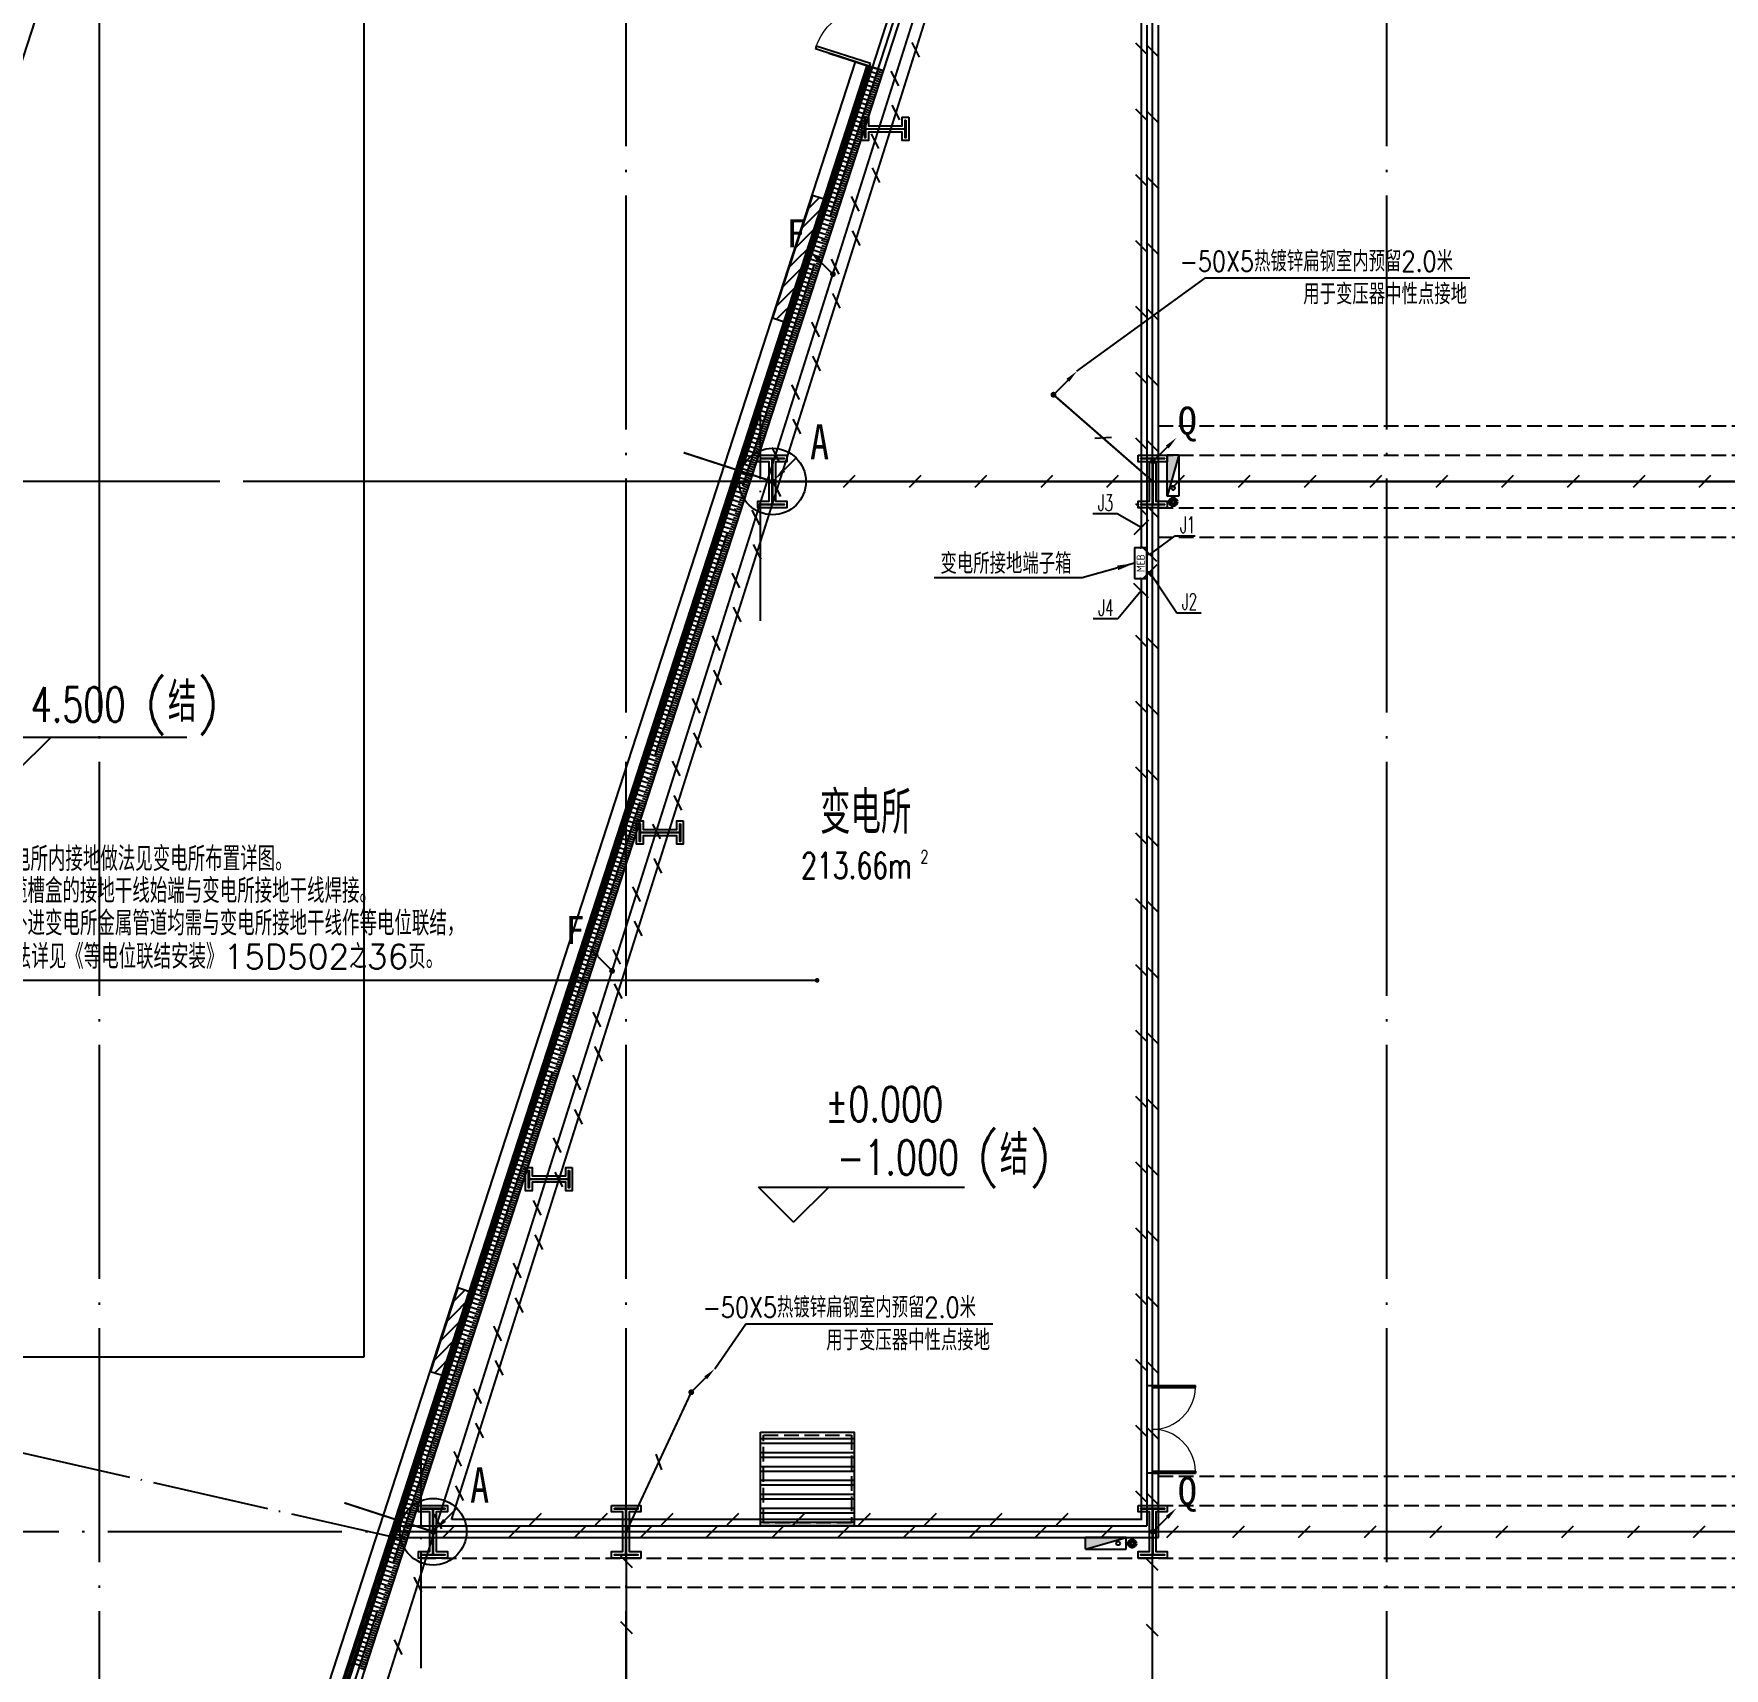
# Model space of a CAD drawing. Extents: x -1396510 to 1250330, y -1892470 to 1623980.
# Drawn here: x -313977 to -285085, y -1612857 to -1584922 of the extents above; entities that cross this region are included whole.
import ezdxf
from ezdxf.enums import TextEntityAlignment as Align

# ---------------------------------------------------------------- set-up
doc = ezdxf.new("R2010")
doc.units = 0
doc.header["$LTSCALE"] = 1000
doc.header["$MEASUREMENT"] = 0
for name, pattern in [('CENTER2', [1.125, 0.75, -0.125, 0.125, -0.125]), ('DASH', [0.35, 0.25, -0.1]), ('DOTE', [2.42, 2, -0.2, 0.02, -0.2])]:
    doc.linetypes.add(name, pattern=pattern)
doc.layers.get('Defpoints').update_dxf_attribs({"color": 210})
for name, color, linetype in [('99平面图例外参$0$A-HATCH-2', 251, 'Continuous'), ('A-AXIS-DOTE', 14, 'DOTE'), ('A-HATCH-2', 251, 'Continuous'), ('A-LIN-V', 9, 'Continuous'), ('A-SFCE', 30, 'Continuous'), ('A-WINDOW', 140, 'Continuous'), ('A-彩色打印层', 12, 'Continuous'), ('A-防火门窗', 1, 'Continuous'), ('AS-COLN', 6, 'Continuous'), ('AS-WALL', 40, 'Continuous'), ('CABLETRAY_DIM', 3, 'Continuous'), ('DIM-接地', 3, 'Continuous'), ('DIM-箱柜', 3, 'Continuous'), ('EQUIP-箱柜', 3, 'Continuous'), ('LWIRE', 4, 'Continuous'), ('SB_ZF消火栓', 10, 'Continuous'), ('SB_ZF消火栓M', 10, 'Continuous'), ('SHTLN', 4, 'Continuous'), ('TEL_LEAD', 3, 'Continuous'), ('TEL_TEXT', 7, 'Continuous'), ('TEXT', 7, 'Continuous'), ('WIRE-接地', 4, 'Continuous'), ('WIRE-照明', 1, 'Continuous'), ('建-墙-幕', 4, 'Continuous'), ('建-标高', 3, 'Continuous')]:
    doc.layers.add(name, color=color, linetype=linetype)
doc.layers.add('A-云线2', color=3, linetype='Continuous', plot=False)
doc.layers.add('LG-ZF消防', color=1, linetype='Continuous', lineweight=60)
doc.styles.add('-宋体', font='', dxfattribs={"width": 0.8})
doc.styles.add('_TCH_DIM', font='SIMPLEX', dxfattribs={"bigfont": 'GBCBIG'})
doc.styles.add('_TEL_ATTDEF', font='GBENOR', dxfattribs={"width": 0.8, "height": 3, "bigfont": 'GBCBIG'})
doc.styles.add('_TEL_DIM', font='SIMPLEX', dxfattribs={"width": 0.8, "height": 3.5, "bigfont": 'HZTXT'})
doc.styles.add('A-AREA', font='SIMPLEX', dxfattribs={"bigfont": 'GBCBIG'})
doc.styles.add('A-STANDARD', font='SIMPLEX', dxfattribs={"bigfont": 'GBCBIG'})
doc.styles.get("Standard").update_dxf_attribs({"font": 'gbenor.shx', "bigfont": 'gbcbig.shx'})
doc.styles.add('宋体', font='')
doc.styles.get('-宋体').set_extended_font_data('SimSun')
doc.styles.get('宋体').set_extended_font_data('SimSun')

# ---------------------------------------------------------------- blocks, each defined once
blk = doc.blocks.new('4324324')
at = {"layer": 'A-HATCH-2', "color": 8, "linetype": 'DASH'}
for p, q in [((-294754, 603720), (-128854, 603720)), ((-294754, 603220), (-128854, 603220)), ((-294754, 602320), (-128854, 602320)), ((-294754, 601820), (-128854, 601820)), ((-294754, 585770), (-128854, 585770)), ((-294754, 585270), (-128854, 585270)), ((-307354, 584370), (-128854, 584370)), ((-307354, 583870), (-128854, 583870))]:
    blk.add_line(p, q, dxfattribs=at)
blk = doc.blocks.new('w42343243')
at = {"layer": 'A-HATCH-2', "color": 8}
blk.add_lwpolyline([(-165104, 621070), (-164604, 621070), (-164604, 620958), (-164800, 620958), (-164800, 620282), (-164604, 620282), (-164604, 620170), (-165104, 620170), (-165104, 620282), (-164908, 620282), (-164908, 620958), (-165104, 620958)], close=True, dxfattribs=at)
at = {"layer": 'AS-COLN', "color": 3}
blk.add_lwpolyline([(-165054, 621020), (-164654, 621020), (-164654, 621008), (-164850, 621008), (-164850, 620232), (-164654, 620232), (-164654, 620220), (-165054, 620220), (-165054, 620232), (-164858, 620232), (-164858, 621008), (-165054, 621008)], close=True, dxfattribs=at)
blk = doc.blocks.new('nt66')
at = {"layer": 'A-HATCH-2', "color": 8}
blk.add_lwpolyline([(-195840, 766870), (-195440, 766870), (-195440, 766758), (-195586, 766758), (-195586, 766182), (-195440, 766182), (-195440, 766070), (-195840, 766070), (-195840, 766182), (-195694, 766182), (-195694, 766758), (-195840, 766758)], close=True, dxfattribs=at)
at = {"layer": 'AS-COLN'}
blk.add_lwpolyline([(-195790, 766820), (-195490, 766820), (-195490, 766808), (-195636, 766808), (-195636, 766132), (-195490, 766132), (-195490, 766120), (-195790, 766120), (-195790, 766132), (-195644, 766132), (-195644, 766808), (-195790, 766808)], close=True, dxfattribs=at)
blk = doc.blocks.new('42343')
at = {"rotation": 270}
for p in [(-1065894, 413156), (-1069746, 401130), (-1071644, 395206)]:
    blk.add_blockref('nt66', p, dxfattribs=at)
at = {"layer": 'A-WINDOW'}
for p in [(-136500, -17850), (-130000, -17850), (-142300, -35800), (-139000, -35800), (-130000, -35800)]:
    blk.add_blockref('w42343243', p, dxfattribs=at)
blk = doc.blocks.new('42332')
at = {"layer": 'A-HATCH-2'}
h = blk.add_hatch(dxfattribs=at)
h.set_pattern_fill('ANSI32', color=0, scale=50, angle=135)
h.set_pattern_definition([(180, (0, 0), (-1e-14, -238.125), []), (180, (-79.38, 79.38), (-1e-14, -238.125), [])])
h.paths.add_polyline_path([(-305720, 587600), (-304120, 587600), (-304120, 586000), (-305720, 586000)])
at = {"layer": 'A-SFCE', "color": 0}
blk.add_lwpolyline([(-305720, 587600), (-304120, 587600), (-304120, 586000), (-305720, 586000)], close=True, dxfattribs=at)
at = {"layer": 'A-SFCE', "color": 0, "linetype": 'DASH'}
blk.add_lwpolyline([(-305670, 587550), (-304170, 587550), (-304170, 586050), (-305670, 586050)], close=True, dxfattribs=at)
blk = doc.blocks.new('A$C5D961328')
at = {"layer": 'SB_ZF消火栓'}
blk.add_hatch(color=256, dxfattribs=at).paths.add_polyline_path([(0, 40), (700, 40), (700, 240)])
for p, q in [((700, 240), (0, 240)), ((0, 240), (0, 40)), ((700, 240), (0, 40)), ((0, 40), (700, 40)), ((700, 240), (700, 40))]:
    blk.add_line(p, q, dxfattribs=at)
at = {"layer": 'SB_ZF消火栓', "color": 1}
blk.add_circle((140, 140), 32.5, dxfattribs=at)
blk = doc.blocks.new('we42342343234')
at = {"layer": 'LG-ZF消防'}
for centre in [(-294504, 602420), (-295204, 584620)]:
    blk.add_circle(centre, 50, dxfattribs=at)
at = {"layer": 'SB_ZF消火栓M', "xscale": -1, "rotation": 270}
blk.add_blockref('A$C5D961328', (-294644, 602520), dxfattribs=at)
at = {"layer": 'SB_ZF消火栓M', "rotation": 180}
blk.add_blockref('A$C5D961328', (-295304, 584760), dxfattribs=at)
blk = doc.blocks.new('99平面图例外参$0$$LinePat$填挖边坡')
at = {"color": 0}
for p, q in [((0, 0), (0, -1500)), ((300, 0), (300, -600))]:
    blk.add_line(p, q, dxfattribs=at)
at = {"layer": 'Defpoints', "color": 0}
blk.add_point((600, 0), dxfattribs=at)
blk = doc.blocks.new('10平面$0$$DorLib2D$00000002')
for p, q in [((-0.5, 0), (-0.5, 0.4875)), ((-0.475, 0.4875), (-0.5, 0.4875)), ((-0.475, 0), (-0.475, 0.4875)), ((0.475, 0), (0.475, 0.4875)), ((0.475, 0.4875), (0.5, 0.4875)), ((0.5, 0), (0.5, 0.4875)), ((-0.5, 0), (-0.475, 0)), ((0.5, 0), (0.475, 0))]:
    blk.add_line(p, q)
at = {"lineweight": 13}
for centre, start, end in [((-0.4875, 0), 0, 88.53072), ((0.4875, 0), 91.46928, 180)]:
    blk.add_arc(centre, 0.4875, start, end, dxfattribs=at)
blk = doc.blocks.new('世赫3#厂房一层0821')
at = {"layer": 'A-SFCE'}
h = blk.add_hatch(dxfattribs=at)
h.set_pattern_fill('ANSI31', color=256, scale=100)
h.set_pattern_definition([(45, (312854.18, -620720), (-112.2532, 112.2532), [])])
h.paths.add_polyline_path([(12469.4, -13153.8), (12184.1, -13061.3), (11502.4, -15152.9), (11790.5, -15246.5)])
h = blk.add_hatch(dxfattribs=at)
h.set_pattern_fill('ANSI31', color=256, scale=100)
h.set_pattern_definition([(45, (306903.58, -639059.89), (-112.2532, 112.2532), [])])
h.paths.add_polyline_path([(6410.8, -31826.6), (6125.5, -31734), (5659.8, -33159.8), (5947.9, -33253.4)])
at = {"layer": 'A-AXIS-DOTE', "color": 8, "ltscale": 2}
for p, q in [((0, -79980), (0, 6235)), ((9000, -79980), (9000, 5504)), ((18000, -79980), (18000, 5504)), ((22000, -79980), (22000, 5500)), ((190814.2, -17950), (-5155.8, -17950)), ((192904.2, -35900), (-5155.8, -35900))]:
    blk.add_line(p, q, dxfattribs=at)
at = {"layer": 'A-AXIS-DOTE', "color": 8}
for p, q in [((11300, -20330.1), (11300, -16490.1)), ((-8518.2, -32909.9), (5056.7, -36000)), ((5500, -38230.1), (5500, -34440.1))]:
    blk.add_line(p, q, dxfattribs=at)
at = {"layer": 'A-AXIS-DOTE', "color": 8, "ltscale": 2}
blk.add_lwpolyline([(-2450.9, -59462.8), (19193, 7244.4)], dxfattribs=at)
at = {"layer": 'A-LIN-V'}
blk.add_line((-400, -53465.8), (13400.4, -10932.7), dxfattribs=at)
blk.add_lwpolyline([(-900, -55850), (-900, -53336.7), (12923.4, -10777.9), (13195.4, -10866.3)], dxfattribs=at)
at = {"layer": 'A-SFCE'}
blk.add_line((13400.4, -10932.7), (12503.6, -10641.8), dxfattribs=at)
for points in [[(4525.1, -32909.9), (4525.1, 3490.1), (3292.3, 3490.1), (-8518.2, -32909.9)], [(12469.4, -13153.8), (12184.1, -13061.3), (11502.4, -15152.9), (11790.5, -15246.5)], [(6410.8, -31826.6), (6125.5, -31734), (5659.8, -33159.8), (5947.9, -33253.4)]]:
    blk.add_lwpolyline(points, close=True, dxfattribs=at)
at = {"layer": 'A-彩色打印层'}
for p, q in [((0, -17950), (0, 0)), ((13400.2, -10933.2), (14043.7, -8950)), ((13210, -10871.5), (13827.2, -8969.1)), ((12467.7, -10630.1), (13400.4, -10932.7)), ((16244.2, -17950), (2484.2, -17950))]:
    blk.add_line(p, q, dxfattribs=at)
at = {"layer": 'A-防火门窗'}
for p, q in [((17900, -33400), (17900, -34900)), ((18100, -33400), (18100, -34900))]:
    blk.add_line(p, q, dxfattribs=at)
at = {"layer": 'AS-WALL'}
for p, q in [((17900, -10150), (17900, -33400)), ((18100, -33400), (18100, -10150)), ((17900, -33400), (18100, -33400)), ((18100, -34900), (17900, -34900)), ((17900, -34900), (17900, -35800)), ((18100, -36000), (18100, -34900)), ((5121.6, -35800), (17900, -35800)), ((5056.7, -36000), (18100, -36000))]:
    blk.add_line(p, q, dxfattribs=at)
at = {"layer": '建-墙-幕'}
for p, q in [((13115, -10840.2), (4987.5, -35889.3)), ((5019.2, -35899.6), (13146.7, -10850.4)), ((5050.9, -35909.9), (13178.4, -10860.7)), ((5082.6, -35920.2), (13210.1, -10871)), ((13210.1, -10871), (13115, -10840.2)), ((-700, -53418.4), (4989.1, -35884.6)), ((-666.7, -53423.6), (5020.8, -35894.9)), ((-633.3, -53428.9), (5052.5, -35905.1)), ((-600, -53434.2), (5084.2, -35915.4))]:
    blk.add_line(p, q, dxfattribs=at)
at = {"layer": '建-标高', "color": 8}
for p, q in [((-2028.7, -22317.6), (1491.3, -22317.6)), ((-1428.7, -22917.6), (-828.7, -22317.6)), ((11863.6, -30610), (11263.6, -30010)), ((11263.6, -30010), (14783.6, -30010)), ((11863.6, -30610), (12463.6, -30010))]:
    blk.add_line(p, q, dxfattribs=at)
at = {"layer": '99平面图例外参$0$A-HATCH-2', "color": 203, "xscale": 0.1335601097542633, "yscale": 0.1333333333333333, "zscale": 0.1333333333333333, "rotation": 252.0237134181383}
for p in [(13375.6, -11009), (13400.4, -10932.7), (13276.7, -11313.9), (13301.5, -11237.6), (13326.2, -11161.4), (13350.9, -11085.2), (13202.5, -11542.5), (13227.3, -11466.3), (13252, -11390.1), (13103.6, -11847.4), (13128.3, -11771.2), (13153.1, -11695), (13177.8, -11618.7), (13004.7, -12152.3), (13029.4, -12076.1), (13054.1, -11999.9), (13078.9, -11923.6), (12905.7, -12457.2), (12930.5, -12381), (12955.2, -12304.8), (12979.9, -12228.5), (12806.8, -12762.1), (12831.5, -12685.9), (12856.3, -12609.7), (12881, -12533.4), (12732.6, -12990.8), (12757.4, -12914.6), (12782.1, -12838.3), (12633.7, -13295.7), (12658.4, -13219.5), (12683.2, -13143.2), (12707.9, -13067), (12534.8, -13600.6), (12559.5, -13524.4), (12584.2, -13448.1), (12609, -13371.9), (12435.8, -13905.5), (12460.6, -13829.2), (12485.3, -13753), (12510, -13676.8), (12336.9, -14210.4), (12361.6, -14134.1), (12386.4, -14057.9), (12411.1, -13981.7), (12262.7, -14439), (12287.4, -14362.8), (12312.2, -14286.6), (12163.8, -14743.9), (12188.5, -14667.7), (12213.2, -14591.5), (12238, -14515.3), (12064.9, -15048.8), (12089.6, -14972.6), (12114.3, -14896.4), (12139.1, -14820.2), (11965.9, -15353.7), (11990.7, -15277.5), (12015.4, -15201.3), (12040.1, -15125.1), (11867, -15658.6), (11891.7, -15582.4), (11916.5, -15506.2), (11941.2, -15430), (11792.8, -15887.3), (11817.5, -15811.1), (11842.3, -15734.9), (11693.9, -16192.2), (11718.6, -16116), (11743.3, -16039.7), (11768.1, -15963.5), (11595, -16497.1), (11619.7, -16420.9), (11644.4, -16344.6), (11669.1, -16268.4), (11496, -16802), (11520.8, -16725.8), (11545.5, -16649.5), (11570.2, -16573.3), (11397.1, -17106.9), (11421.8, -17030.7), (11446.6, -16954.4), (11471.3, -16878.2), (11322.9, -17335.6), (11347.6, -17259.3), (11372.4, -17183.1), (11224, -17640.5), (11248.7, -17564.2), (11273.4, -17488), (11298.2, -17411.8), (11125, -17945.4), (11149.8, -17869.1), (11174.5, -17792.9), (11199.2, -17716.7), (11026.1, -18250.3), (11050.9, -18174), (11075.6, -18097.8), (11100.3, -18021.6), (10951.9, -18478.9), (10976.7, -18402.7), (11001.4, -18326.5), (10853, -18783.8), (10877.7, -18707.6), (10902.5, -18631.4), (10927.2, -18555.1), (10754.1, -19088.7), (10778.8, -19012.5), (10803.5, -18936.3), (10828.3, -18860), (10655.1, -19393.6), (10679.9, -19317.4), (10704.6, -19241.2), (10729.3, -19164.9), (10556.2, -19698.5), (10580.9, -19622.3), (10605.7, -19546.1), (10630.4, -19469.8), (10482, -19927.2), (10506.8, -19851), (10531.5, -19774.7), (10383.1, -20232.1), (10407.8, -20155.9), (10432.6, -20079.6), (10457.3, -20003.4), (10284.2, -20537), (10308.9, -20460.8), (10333.6, -20384.5), (10358.4, -20308.3), (10185.2, -20841.9), (10210, -20765.6), (10234.7, -20689.4), (10259.4, -20613.2), (10086.3, -21146.8), (10111, -21070.5), (10135.8, -20994.3), (10160.5, -20918.1), (10012.1, -21375.4), (10036.8, -21299.2), (10061.6, -21223), (9913.2, -21680.3), (9937.9, -21604.1), (9962.6, -21527.9), (9987.4, -21451.7), (9814.3, -21985.2), (9839, -21909), (9863.7, -21832.8), (9888.5, -21756.6), (9715.3, -22290.1), (9740.1, -22213.9), (9764.8, -22137.7), (9789.5, -22061.5), (9616.4, -22595), (9641.1, -22518.8), (9665.9, -22442.6), (9690.6, -22366.4), (9542.2, -22823.7), (9566.9, -22747.5), (9591.7, -22671.3), (9443.3, -23128.6), (9468, -23052.4), (9492.7, -22976.1), (9517.5, -22899.9), (9344.4, -23433.5), (9369.1, -23357.3), (9393.8, -23281), (9418.5, -23204.8), (9245.4, -23738.4), (9270.2, -23662.2), (9294.9, -23585.9), (9319.6, -23509.7), (9171.2, -23967.1), (9196, -23890.8), (9220.7, -23814.6), (9072.3, -24272), (9097, -24195.7), (9121.8, -24119.5), (9146.5, -24043.3), (8973.4, -24576.9), (8998.1, -24500.6), (9022.8, -24424.4), (9047.6, -24348.2), (8874.4, -24881.8), (8899.2, -24805.5), (8923.9, -24729.3), (8948.6, -24653.1), (8775.5, -25186.7), (8800.3, -25110.4), (8825, -25034.2), (8849.7, -24958), (8701.3, -25415.3), (8726.1, -25339.1), (8750.8, -25262.9), (8602.4, -25720.2), (8627.1, -25644), (8651.9, -25567.8), (8676.6, -25491.5), (8503.5, -26025.1), (8528.2, -25948.9), (8552.9, -25872.7), (8577.7, -25796.4), (8404.5, -26330), (8429.3, -26253.8), (8454, -26177.6), (8478.7, -26101.3), (8305.6, -26634.9), (8330.3, -26558.7), (8355.1, -26482.5), (8379.8, -26406.2), (8231.4, -26863.6), (8256.2, -26787.4), (8280.9, -26711.1), (8132.5, -27168.5), (8157.2, -27092.3), (8182, -27016), (8206.7, -26939.8), (8033.6, -27473.4), (8058.3, -27397.2), (8083, -27320.9), (8107.8, -27244.7), (7934.6, -27778.3), (7959.4, -27702), (7984.1, -27625.8), (8008.8, -27549.6), (7835.7, -28083.2), (7860.4, -28006.9), (7885.2, -27930.7), (7909.9, -27854.5), (7761.5, -28311.8), (7786.2, -28235.6), (7811, -28159.4), (7662.6, -28616.7), (7687.3, -28540.5), (7712.1, -28464.3), (7736.8, -28388.1), (7563.7, -28921.6), (7588.4, -28845.4), (7613.1, -28769.2), (7637.9, -28693), (7464.7, -29226.5), (7489.5, -29150.3), (7514.2, -29074.1), (7538.9, -28997.9), (7390.5, -29455.2), (7415.3, -29379), (7440, -29302.8), (7291.6, -29760.1), (7316.3, -29683.9), (7341.1, -29607.7), (7365.8, -29531.4), (7192.7, -30065), (7217.4, -29988.8), (7242.1, -29912.5), (7266.9, -29836.3), (7093.8, -30369.9), (7118.5, -30293.7), (7143.2, -30217.4), (7167.9, -30141.2), (6994.8, -30674.8), (7019.6, -30598.6), (7044.3, -30522.3), (7069, -30446.1), (6920.6, -30903.5), (6945.4, -30827.2), (6970.1, -30751), (6821.7, -31208.4), (6846.4, -31132.1), (6871.2, -31055.9), (6895.9, -30979.7), (6722.8, -31513.3), (6747.5, -31437), (6772.2, -31360.8), (6797, -31284.6), (6623.8, -31818.2), (6648.6, -31741.9), (6673.3, -31665.7), (6698, -31589.5), (6524.9, -32123), (6549.7, -32046.8), (6574.4, -31970.6), (6599.1, -31894.4), (6450.7, -32351.7), (6475.5, -32275.5), (6500.2, -32199.3), (6351.8, -32656.6), (6376.5, -32580.4), (6401.3, -32504.2), (6426, -32427.9), (6252.9, -32961.5), (6277.6, -32885.3), (6302.3, -32809.1), (6327.1, -32732.8), (6153.9, -33266.4), (6178.7, -33190.2), (6203.4, -33114), (6228.1, -33037.7), (6055, -33571.3), (6079.7, -33495.1), (6104.5, -33418.9), (6129.2, -33342.6), (5980.8, -33800), (6005.6, -33723.8), (6030.3, -33647.5), (5881.9, -34104.9), (5906.6, -34028.7), (5931.4, -33952.4), (5956.1, -33876.2), (5783, -34409.8), (5807.7, -34333.6), (5832.4, -34257.3), (5857.2, -34181.1), (5684, -34714.7), (5708.8, -34638.4), (5733.5, -34562.2), (5758.2, -34486), (5585.1, -35019.6), (5609.8, -34943.3), (5634.6, -34867.1), (5659.3, -34790.9), (5510.9, -35248.2), (5535.6, -35172), (5560.4, -35095.8), (5412, -35553.1), (5436.7, -35476.9), (5461.5, -35400.7), (5486.2, -35324.5), (5313.1, -35858), (5337.8, -35781.8), (5362.5, -35705.6), (5387.3, -35629.4), (5214.1, -36162.9), (5238.9, -36086.7), (5263.6, -36010.5), (5288.3, -35934.3), (5139.9, -36391.6), (5164.7, -36315.4), (5189.4, -36239.2), (5041, -36696.5), (5065.7, -36620.3), (5090.5, -36544.1), (5115.2, -36467.8), (4942.1, -37001.4), (4966.8, -36925.2), (4991.5, -36848.9), (5016.3, -36772.7), (4843.2, -37306.3), (4867.9, -37230.1), (4892.6, -37153.8), (4917.4, -37077.6), (4744.2, -37611.2), (4769, -37535), (4793.7, -37458.7), (4818.4, -37382.5), (4670, -37839.9), (4694.8, -37763.6), (4719.5, -37687.4), (4571.1, -38144.8), (4595.8, -38068.5), (4620.6, -37992.3), (4645.3, -37916.1), (4546.4, -38221)]:
    blk.add_blockref('99平面图例外参$0$$LinePat$填挖边坡', p, dxfattribs=at)
at = {"layer": 'A-SFCE', "color": 8}
blk.add_blockref('42332', (317020, -621800), dxfattribs=at)
at = {"layer": 'A-WINDOW'}
for name in ['42343', '4324324']:
    blk.add_blockref(name, (312854.2, -620720), dxfattribs=at)
at = {"layer": 'A-防火门窗'}
for p, xscale, yscale, zscale, rotation in [((13471.2, -9904.4), -2000, 2000, 100, 72.0237134181378), ((18000, -34150), 1500, 1500, 199.9999999999998, 269.999999997706)]:
    blk.add_blockref('10平面$0$$DorLib2D$00000002', p, dxfattribs=dict(at, xscale=xscale, yscale=yscale, zscale=zscale, rotation=rotation))
at = {"layer": 'SB_ZF消火栓'}
blk.add_blockref('we42342343234', (312854.2, -620720), dxfattribs=at)
at = {"layer": 'A-防火门窗', "color": 8, "style": 'A-AREA'}
blk.add_text('变电所', height=723.4, dxfattribs=at).set_placement((12314.2, -23970))
at = {"layer": 'A-防火门窗', "color": 8, "style": 'A-AREA', "width": 0.705882}
for s, height, p in [('2', 223.1, (14031.7, -24475.3)), ('213.66m', 446.25, (11991.7, -24737.8))]:
    blk.add_text(s, height=height, dxfattribs=at).set_placement(p)
at = {"layer": '建-标高', "color": 7, "style": 'A-STANDARD'}
for p in [(764.1, -22057.6), (14983.6, -29800)]:
    blk.add_text('(结)', height=675.18, dxfattribs=at).set_placement(p)
at = {"layer": '建-标高', "color": 7, "style": 'A-STANDARD', "width": 0.705882}
for s, p in [('4.500', (-1175.9, -22057.6)), ('%%P0.000', (12403.6, -28890)), ('-1.000', (12603.6, -29800))]:
    blk.add_text(s, height=595, dxfattribs=at).set_placement(p)
blk = doc.blocks.new('$TelecSys$00000008')
blk.add_line((0.4, 0.4), (-0.4, -0.4))
blk = doc.blocks.new('$TelecSys$00000078')
for p, q in [((1.15, 1.15), (0.55, 0.55)), ((0.104, 0.104), (0.104, 0.104)), ((-0.104, -0.104), (-0.104, -0.104))]:
    blk.add_line(p, q)
at = {"const_width": 0.142}
blk.add_lwpolyline([(-0.071, 0, 1), (0.071, 0, 1)], format="xyb", close=True, dxfattribs=at)
blk.add_solid([(0.62, 0.48), (0.48, 0.62), (0.1, 0.1)])
at = {"width": 0.8, "flags": 9}
blk.add_attdef('A', (0, 0), '', height=0.00002, dxfattribs=at)
blk = doc.blocks.new('$TelecSys$00000079')
for p, q in [((0.7, 0.7), (0, 0)), ((0.104, 0.104), (0.104, 0.104)), ((-0.104, -0.104), (-0.104, -0.104))]:
    blk.add_line(p, q)
at = {"const_width": 0.142}
blk.add_lwpolyline([(-0.071, 0, 1), (0.071, 0, 1)], format="xyb", close=True, dxfattribs=at)
blk.add_solid([(0.63, 0.77), (0.77, 0.63), (1.15, 1.15)])
at = {"width": 0.8, "flags": 9}
blk.add_attdef('A', (0, 0), '', height=0.00002, dxfattribs=at)
blk = doc.blocks.new('$equip$00002907')
for p, q in [((0.75, 0.6), (-0.75, 0.6)), ((-0.75, 0.6), (-0.75, 0)), ((-0.75, 0), (0.75, 0)), ((0.75, 0), (0.75, 0.6))]:
    blk.add_line(p, q)
at = {"const_width": 0.0571}
blk.add_lwpolyline([(-0.75, 0.6), (-0.75, 0), (0.75, 0), (0.75, 0.6), (-0.75, 0.6), (-0.75, 0)], dxfattribs=at)
for p in [(-0.75, 0.3), (0, 0.6), (0, 0), (0.75, 0.3)]:
    blk.add_point(p)
at = {"color": 7, "style": '_TEL_DIM'}
blk.add_attdef('$TEXT$', text='', height=0.4, dxfattribs=at).set_placement((0, 0.3), align=Align.MIDDLE_CENTER)
at = {"color": 7, "style": '_TEL_DIM', "flags": 1}
for tag in ['A', 'REMARK']:
    blk.add_attdef(tag, text='', height=0.00002, dxfattribs=at).set_placement((0, 0), align=Align.MIDDLE_CENTER)

msp = doc.modelspace()

# ---------------------------------------------------------------- linework, layer by layer
at = {"layer": 'CABLETRAY_DIM', "color": 1}
for p, q in [((-306945.9, -1601100), (-315240, -1601100)), ((-300588.8, -1601100), (-306945.9, -1601100))]:
    msp.add_line(p, q, dxfattribs=at)
at = {"layer": 'CABLETRAY_DIM', "color": 1, "const_width": 40}
msp.add_lwpolyline([(-300568.8, -1601100, 1), (-300608.8, -1601100, 1)], format="xyb", close=True, dxfattribs=at)
at = {"layer": 'DIM-接地'}
for p, q in [((-294926.3, -1593236.3), (-295173.7, -1593483.7)), ((-294780.4, -1593943.7), (-295027.9, -1593696.3)), ((-294782.4, -1593996.3), (-295029.9, -1594243.7)), ((-294926.3, -1594563.7), (-295173.7, -1594316.3))]:
    msp.add_line(p, q, dxfattribs=at)
for points in [[(-295462.5, -1593127.8), (-295877.5, -1593127.8)], [(-295050, -1593360), (-295462.5, -1593127.8)], [(-294904.2, -1593820), (-294471.7, -1593504.5)], [(-294471.7, -1593504.5), (-294128.7, -1593504.5)], [(-294906.2, -1594120), (-294441.4, -1594815.8)], [(-295050, -1594440), (-295446.9, -1594920.2)], [(-294441.4, -1594815.8), (-294026.4, -1594815.8)], [(-295446.9, -1594920.2), (-295869.9, -1594920.2)]]:
    msp.add_lwpolyline(points, dxfattribs=at)
at = {"layer": 'DIM-箱柜'}
for p, q in [((-296060, -1594220), (-298586, -1594220)), ((-295164.2, -1593970), (-296060, -1594220))]:
    msp.add_line(p, q, dxfattribs=at)
msp.add_lwpolyline([(-295164.2, -1593970, 0, 80, 0), (-295453.1, -1594050.6, 0, 0, 0)], format="xyseb", dxfattribs=at)
at = {"layer": 'TEL_LEAD'}
for p, q in [((-296147.5, -1590687.5), (-293950, -1589090)), ((-293950, -1589090), (-289432.5, -1589090)), ((-302337.5, -1607737.5), (-301810, -1606970)), ((-301810, -1606970), (-297585.5, -1606970))]:
    msp.add_line(p, q, dxfattribs=at)
at = {"layer": 'WIRE-接地', "linetype": 'CENTER2', "const_width": 35}
for points in [[(-294858.2, -1574624), (-294858.2, -1646424)], [(-310932.2, -1622528), (-297104.2, -1578870)], [(-295050, -1593707.5), (-295050, -1583670), (-298420, -1583670), (-306840, -1610320)], [(-296550, -1591090), (-294850.2, -1592574)], [(-302870.1, -1592080.3), (-301350.2, -1592574)], [(-301358.2, -1592574), (-301440, -1592574)], [(-301358.2, -1592574), (-128850.2, -1592574)], [(-294954.2, -1593820), (-294854.2, -1593820)], [(-306836.8, -1610310), (-295050, -1610310), (-295050, -1594232.5)], [(-294954.2, -1594120), (-294858.2, -1594120)], [(-303850.2, -1610524), (-302740, -1608140)], [(-308670.1, -1610030.3), (-307150.2, -1610524)], [(-128850.2, -1610524), (-307170, -1610524)], [(-303850.2, -1646424), (-303850.2, -1610524)]]:
    msp.add_lwpolyline(points, dxfattribs=at)
at = {"layer": 'WIRE-照明', "color": 6, "linetype": 'Continuous'}
for centre in [(-301350.2, -1592574), (-307150.2, -1610524)]:
    msp.add_circle(centre, 569.2, dxfattribs=at)

# ---------------------------------------------------------------- block references
at = {"layer": 'A-云线2'}
msp.add_blockref('世赫3#厂房一层0821', (-312854.2, -1574624), dxfattribs=at)
at = {"layer": 'EQUIP-箱柜'}
ref = msp.add_blockref('$equip$00002907', (-294954.2, -1593970), dxfattribs=dict(at, xscale=350, yscale=350, zscale=350, rotation=90))
ref.add_attrib('$TEXT$', 'MEB', dxfattribs={"layer": '0', "color": 7, "height": 140, "rotation": 90, "style": '_TEL_ATTDEF'}).set_placement((-295059.2, -1593970), align=Align.MIDDLE_CENTER)
at = {"layer": 'LWIRE', "yscale": 350, "zscale": 350}
for name, p, xscale in [('$TelecSys$00000079', (-300318.7, -1589028.3), -350), ('$TelecSys$00000078', (-301350.2, -1592574), 350), ('$TelecSys$00000079', (-304094.1, -1600938.7), -350), ('$TelecSys$00000079', (-302740, -1608140), 350), ('$TelecSys$00000078', (-307150.2, -1610524), 350)]:
    msp.add_blockref(name, p, dxfattribs=dict(at, xscale=xscale))
at = {"layer": 'LWIRE', "xscale": -350, "yscale": 350, "zscale": 350, "rotation": 270}
for p in [(-296550, -1591090), (-294850.2, -1592230), (-294850.2, -1610524)]:
    msp.add_blockref('$TelecSys$00000079', p, dxfattribs=at)
at = {"layer": 'SHTLN', "xscale": 250, "yscale": 250, "zscale": 250}
for p, rotation in [((-298901.8, -1585194.9), 252.4662005089077), ((-295050, -1585177.5), 90), ((-294858.2, -1585211.5), 269.9999999999998), ((-299262.5, -1585684.1), 72.42520938681947), ((-299240.7, -1586267.7), 252.4662005089077), ((-295050, -1586302.5), 90), ((-294858.2, -1586336.5), 269.9999999999998), ((-299602.2, -1586756.6), 72.42520938681947), ((-299579.7, -1587340.4), 252.4662005089077), ((-295050, -1587427.5), 90), ((-294858.2, -1587461.5), 269.9999999999998), ((-299941.9, -1587829.1), 72.42520938681947), ((-299918.6, -1588413.1), 252.4662005089077), ((-295050, -1588552.5), 90), ((-294858.2, -1588586.5), 269.9999999999998), ((-300281.5, -1588901.6), 72.42520938681947), ((-300257.5, -1589485.9), 252.4662005089077), ((-295050, -1589677.5), 90), ((-294858.2, -1589711.5), 269.9999999999998), ((-300621.2, -1589974.1), 72.42520938681947), ((-300596.4, -1590558.6), 252.4662005089077), ((-295050, -1590802.5), 90), ((-294858.2, -1590836.5), 269.9999999999998), ((-300960.9, -1591046.6), 72.42520938681947), ((-300935.4, -1591631.3), 252.4662005089077), ((-295700.1, -1591832), 318.8786310756093), ((-295050, -1591927.5), 90), ((-294858.2, -1591961.5), 269.9999999999998), ((-301300.6, -1592119), 72.42520938681947), ((-300041.7, -1592574), 359.9999999999997), ((-298916.7, -1592574), 359.9999999999997), ((-297791.7, -1592574), 359.9999999999997), ((-296666.7, -1592574), 359.9999999999997), ((-295541.7, -1592574), 359.9999999999997), ((-294416.7, -1592574), 359.9999999999997), ((-293291.7, -1592574), 359.9999999999997), ((-292166.7, -1592574), 359.9999999999997), ((-291041.7, -1592574), 359.9999999999997), ((-289916.7, -1592574), 359.9999999999997), ((-288791.7, -1592574), 359.9999999999997), ((-287666.7, -1592574), 359.9999999999997), ((-286541.7, -1592574), 359.9999999999997), ((-285416.7, -1592574), 359.9999999999997), ((-301274.3, -1592704.1), 252.4662005089077), ((-301640.3, -1593191.5), 72.42520938681947), ((-295050, -1593052.5), 90), ((-294858.2, -1593086.5), 269.9999999999998), ((-301613.2, -1593776.8), 252.4662005089077), ((-301980, -1594264), 72.42520938681947), ((-294858.2, -1594211.5), 269.9999999999998), ((-301952.1, -1594849.5), 252.4662005089077), ((-302319.7, -1595336.5), 72.42520938681947), ((-295050, -1595302.5), 90), ((-294858.2, -1595336.5), 269.9999999999998), ((-302291.1, -1595922.3), 252.4662005089077), ((-302659.4, -1596409), 72.42520938681947), ((-295050, -1596427.5), 90), ((-294858.2, -1596461.5), 269.9999999999998), ((-302630, -1596995), 252.4662005089077), ((-302999.1, -1597481.5), 72.42520938681947), ((-295050, -1597552.5), 90), ((-294858.2, -1597586.5), 269.9999999999998), ((-302968.9, -1598067.7), 252.4662005089077), ((-303338.8, -1598554), 72.42520938681947), ((-295050, -1598677.5), 90), ((-294858.2, -1598711.5), 269.9999999999998), ((-303307.9, -1599140.5), 252.4662005089077), ((-303678.5, -1599626.5), 72.42520938681947), ((-295050, -1599802.5), 90), ((-294858.2, -1599836.5), 269.9999999999998), ((-303646.8, -1600213.2), 252.4662005089077), ((-304018.2, -1600699), 72.42520938681947), ((-295050, -1600927.5), 90), ((-294858.2, -1600961.5), 269.9999999999998), ((-303985.7, -1601285.9), 252.4662005089077), ((-304357.9, -1601771.4), 72.42520938681947), ((-295050, -1602052.5), 90), ((-294858.2, -1602086.5), 269.9999999999998), ((-304324.6, -1602358.7), 252.4662005089077), ((-304697.6, -1602843.9), 72.42520938681947), ((-295050, -1603177.5), 90), ((-294858.2, -1603211.5), 269.9999999999998), ((-304663.6, -1603431.4), 252.4662005089077), ((-305037.3, -1603916.4), 72.42520938681947), ((-295050, -1604302.5), 90), ((-294858.2, -1604336.5), 269.9999999999998), ((-305002.5, -1604504.1), 252.4662005089077), ((-305377, -1604988.9), 72.42520938681947), ((-305341.4, -1605576.9), 252.4662005089077), ((-295050, -1605427.5), 90), ((-294858.2, -1605461.5), 269.9999999999998), ((-305716.7, -1606061.4), 72.42520938681947), ((-305680.3, -1606649.6), 252.4662005089077), ((-295050, -1606552.5), 90), ((-294858.2, -1606586.5), 269.9999999999998), ((-306056.3, -1607133.9), 72.42520938681947), ((-306019.3, -1607722.3), 252.4662005089077), ((-295050, -1607677.5), 90), ((-294858.2, -1607711.5), 269.9999999999998), ((-306396, -1608206.4), 72.42520938681947), ((-306358.2, -1608795.1), 252.4662005089077), ((-295050, -1608802.5), 90), ((-294858.2, -1608836.5), 269.9999999999998), ((-306735.7, -1609278.9), 72.42520938681947), ((-303295.1, -1609332), 65.02911379334884), ((-306697.1, -1609867.8), 252.4662005089077), ((-295050, -1609927.5), 90), ((-294858.2, -1609961.5), 269.9999999999998), ((-307075.4, -1610351.4), 72.42520938681947), ((-306885.1, -1610524), 180), ((-305760.1, -1610524), 180), ((-304635.1, -1610524), 180), ((-303510.1, -1610524), 180), ((-302385.1, -1610524), 180), ((-301260.1, -1610524), 180), ((-300135.1, -1610524), 180), ((-299010.1, -1610524), 180), ((-297885.1, -1610524), 180), ((-296760.1, -1610524), 180), ((-295635.1, -1610524), 180), ((-294510.1, -1610524), 180), ((-293385.1, -1610524), 180), ((-292260.1, -1610524), 180), ((-291135.1, -1610524), 180), ((-290010.1, -1610524), 180), ((-288885.1, -1610524), 180), ((-287760.1, -1610524), 180), ((-286635.1, -1610524), 180), ((-285510.1, -1610524), 180), ((-303850.2, -1611036.5), 89.99999999999982), ((-294858.2, -1611086.5), 269.9999999999998), ((-307415.1, -1611423.9), 72.42520938681947), ((-303850.2, -1612161.5), 89.99999999999982), ((-294858.2, -1612211.5), 269.9999999999998), ((-307754.8, -1612496.3), 72.42520938681947)]:
    msp.add_blockref('$TelecSys$00000008', p, dxfattribs=dict(at, rotation=rotation))
for p in [(-305405, -1610310), (-304280, -1610310), (-303155, -1610310), (-302030, -1610310), (-300905, -1610310), (-299780, -1610310), (-298655, -1610310), (-297530, -1610310), (-296405, -1610310)]:
    msp.add_blockref('$TelecSys$00000008', p, dxfattribs=at)

# ---------------------------------------------------------------- texts
at = {"layer": 'DIM-接地', "color": 7, "style": '_TEL_DIM', "width": 0.6}
for s, p in [('J3', (-295790, -1593077.8)), ('J1', (-294384.2, -1593454.5)), ('J2', (-294353.9, -1594765.8)), ('J4', (-295782.4, -1594870.2))]:
    msp.add_text(s, height=280, dxfattribs=at).set_placement(p)
at = {"layer": 'DIM-箱柜', "color": 7, "style": '_TEL_DIM', "width": 0.8}
msp.add_text('变电所接地端子箱', height=350, dxfattribs=at).set_placement((-298481, -1594150))
at = {"layer": 'TEL_LEAD', "color": 7, "style": '_TEL_DIM', "width": 0.8}
for s, p in [('-50X5热镀锌扁钢室内预留2.0米', (-294393.2, -1588985)), ('用于变压器中性点接地', (-292280.1, -1589545)), ('-50X5热镀锌扁钢室内预留2.0米', (-302546.3, -1606865)), ('用于变压器中性点接地', (-300433.2, -1607425))]:
    msp.add_text(s, height=350, dxfattribs=at).set_placement(p)
at = {"layer": 'TEL_TEXT', "style": '宋体'}
for s, p in [('F', (-301112.3, -1588570.4)), ('Q', (-294423.8, -1591772.1)), ('F', (-304887.7, -1600480.8)), ('Q', (-294423.8, -1610066.1))]:
    msp.add_text(s, height=478.5, dxfattribs=at).set_placement(p)
at = {"layer": 'TEL_TEXT', "style": '-宋体', "width": 0.8}
for p in [(-300710.2, -1592195), (-306520.2, -1610025)]:
    msp.add_text('A', height=600, dxfattribs=at).set_placement(p)
at = {"layer": 'TEXT', "color": 1, "style": '_TCH_DIM'}
for s, p in [('1.变电所内接地做法见变电所布置详图。', (-315164.6, -1599231.2)), ('2.电缆槽盒的接地干线始端与变电所接地干线焊接。', (-315215.2, -1599777.2)), ('3.室外进变电所金属管道均需与变电所接地干线作等电位联结，', (-315215.2, -1600331.3)), ('具体做法详见《等电位联结安装》15D502之36页。', (-315215.2, -1600901.2))]:
    msp.add_text(s, height=414.752, dxfattribs=at).set_placement(p)

doc.saveas('drawing.dxf')
